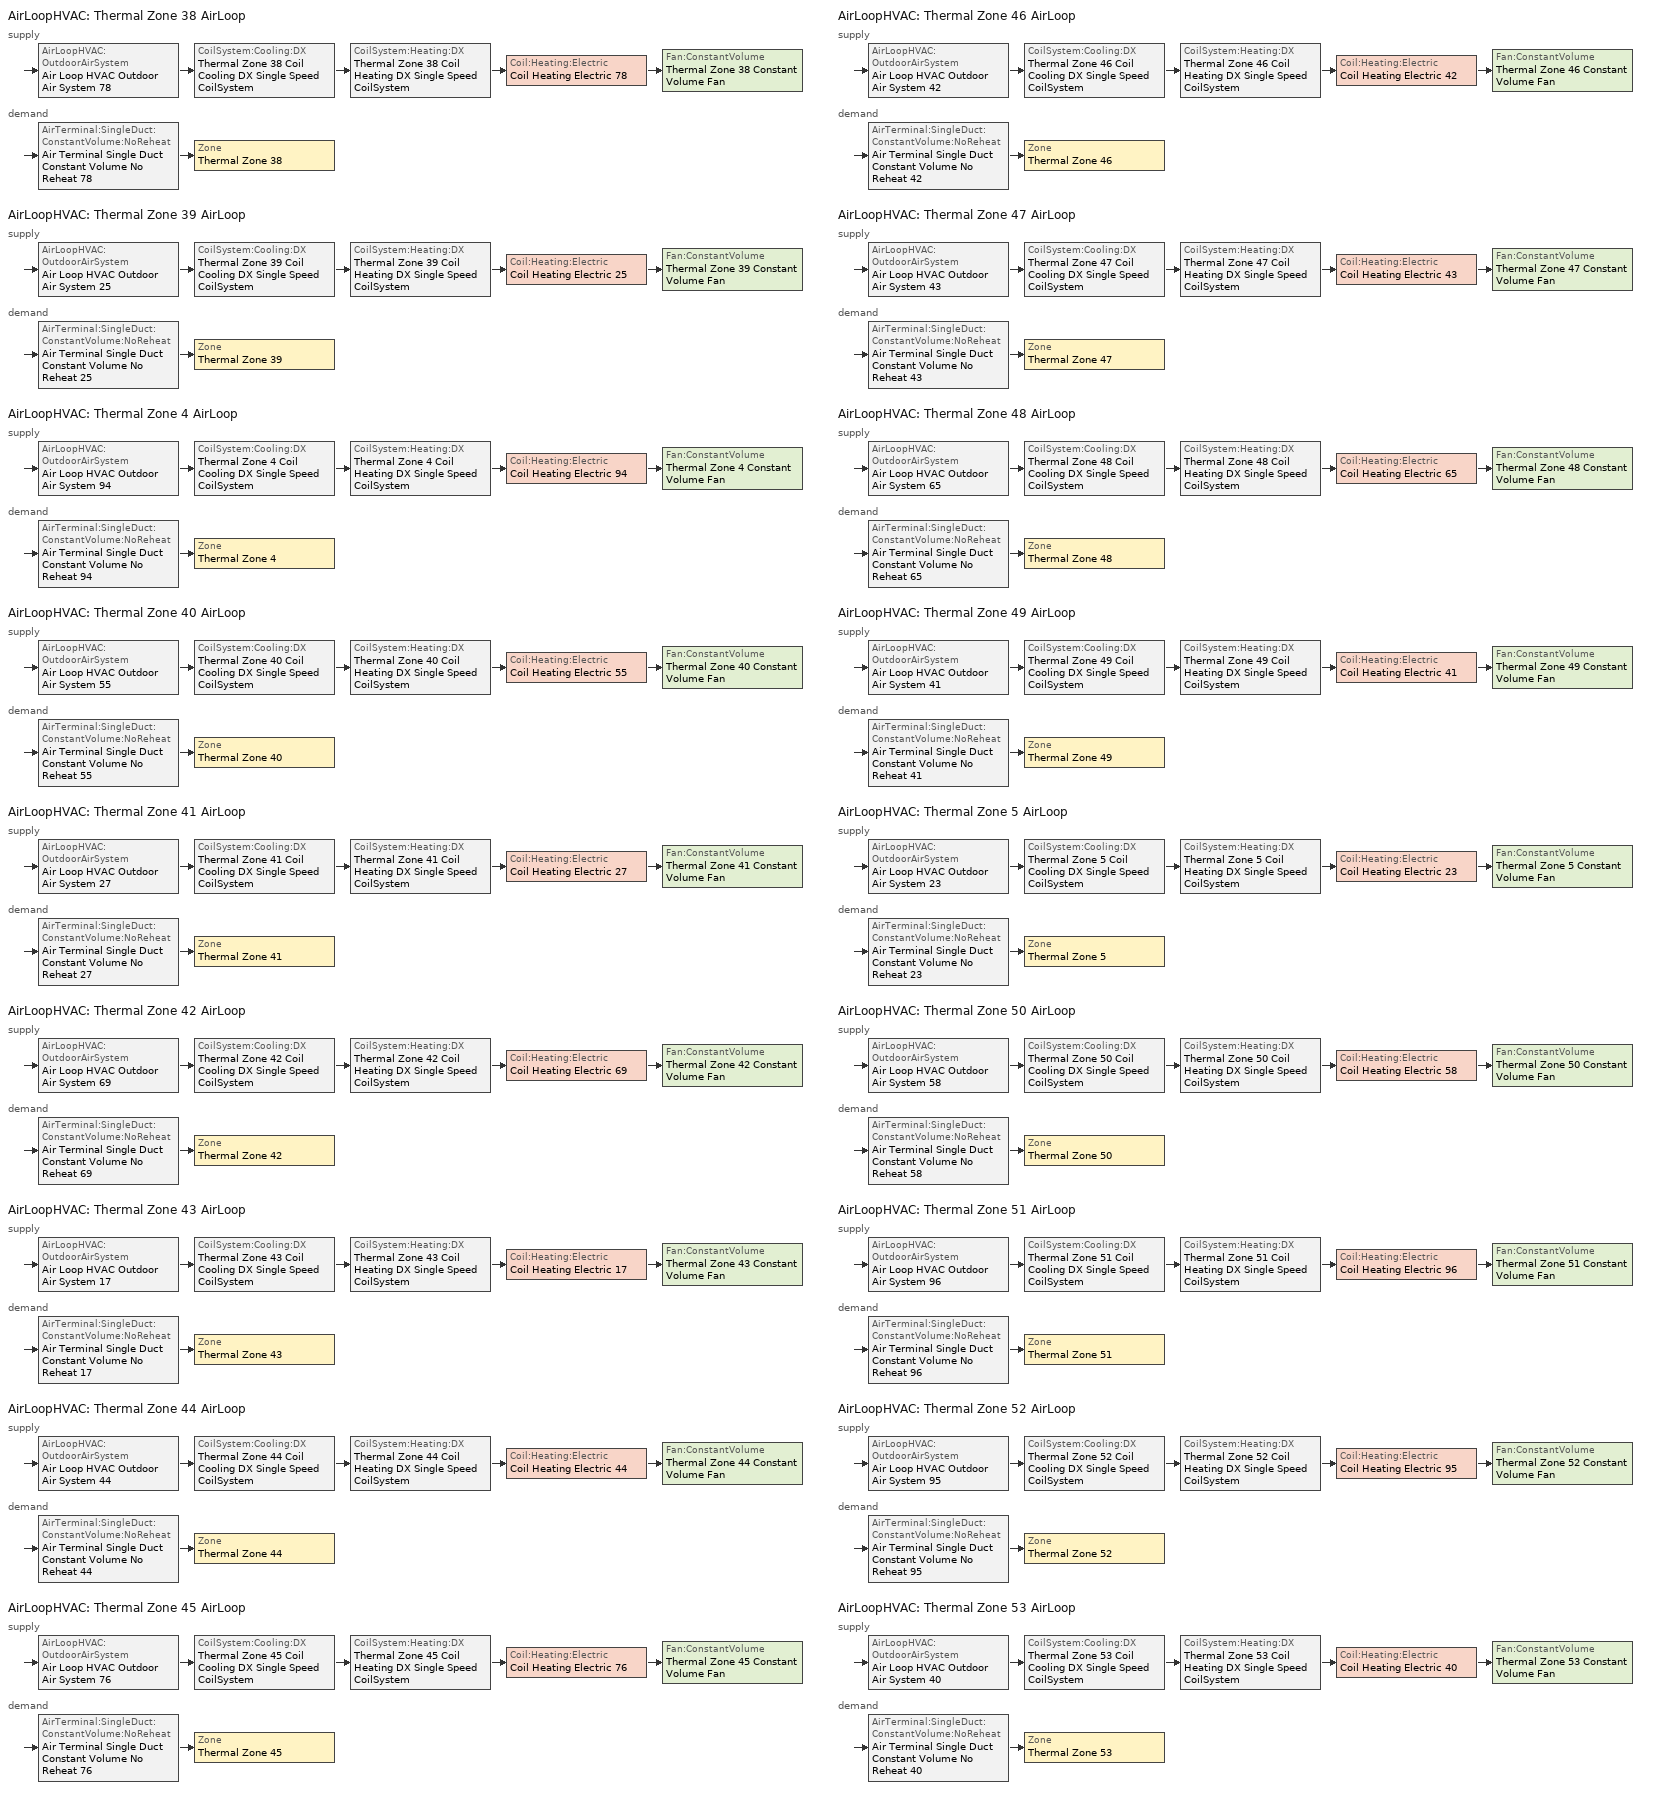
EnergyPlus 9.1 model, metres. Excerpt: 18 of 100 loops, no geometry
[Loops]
AirLoopHVAC 'Thermal Zone 38 AirLoop'
 supply: AirLoopHVAC:OutdoorAirSystem 'Air Loop HVAC Outdoor Air System 78' > CoilSystem:Cooling:DX 'Thermal Zone 38 Coil Cooling DX Single Speed CoilSystem' > CoilSystem:Heating:DX 'Thermal Zone 38 Coil Heating DX Single Speed CoilSystem' > Coil:Heating:Electric 'Coil Heating Electric 78' > Fan:ConstantVolume 'Thermal Zone 38 Constant Volume Fan'
 demand: AirTerminal:SingleDuct:ConstantVolume:NoReheat 'Air Terminal Single Duct Constant Volume No Reheat 78' > Zone 'Thermal Zone 38'
AirLoopHVAC 'Thermal Zone 39 AirLoop'
 supply: AirLoopHVAC:OutdoorAirSystem 'Air Loop HVAC Outdoor Air System 25' > CoilSystem:Cooling:DX 'Thermal Zone 39 Coil Cooling DX Single Speed CoilSystem' > CoilSystem:Heating:DX 'Thermal Zone 39 Coil Heating DX Single Speed CoilSystem' > Coil:Heating:Electric 'Coil Heating Electric 25' > Fan:ConstantVolume 'Thermal Zone 39 Constant Volume Fan'
 demand: AirTerminal:SingleDuct:ConstantVolume:NoReheat 'Air Terminal Single Duct Constant Volume No Reheat 25' > Zone 'Thermal Zone 39'
AirLoopHVAC 'Thermal Zone 4 AirLoop'
 supply: AirLoopHVAC:OutdoorAirSystem 'Air Loop HVAC Outdoor Air System 94' > CoilSystem:Cooling:DX 'Thermal Zone 4 Coil Cooling DX Single Speed CoilSystem' > CoilSystem:Heating:DX 'Thermal Zone 4 Coil Heating DX Single Speed CoilSystem' > Coil:Heating:Electric 'Coil Heating Electric 94' > Fan:ConstantVolume 'Thermal Zone 4 Constant Volume Fan'
 demand: AirTerminal:SingleDuct:ConstantVolume:NoReheat 'Air Terminal Single Duct Constant Volume No Reheat 94' > Zone 'Thermal Zone 4'
AirLoopHVAC 'Thermal Zone 40 AirLoop'
 supply: AirLoopHVAC:OutdoorAirSystem 'Air Loop HVAC Outdoor Air System 55' > CoilSystem:Cooling:DX 'Thermal Zone 40 Coil Cooling DX Single Speed CoilSystem' > CoilSystem:Heating:DX 'Thermal Zone 40 Coil Heating DX Single Speed CoilSystem' > Coil:Heating:Electric 'Coil Heating Electric 55' > Fan:ConstantVolume 'Thermal Zone 40 Constant Volume Fan'
 demand: AirTerminal:SingleDuct:ConstantVolume:NoReheat 'Air Terminal Single Duct Constant Volume No Reheat 55' > Zone 'Thermal Zone 40'
AirLoopHVAC 'Thermal Zone 41 AirLoop'
 supply: AirLoopHVAC:OutdoorAirSystem 'Air Loop HVAC Outdoor Air System 27' > CoilSystem:Cooling:DX 'Thermal Zone 41 Coil Cooling DX Single Speed CoilSystem' > CoilSystem:Heating:DX 'Thermal Zone 41 Coil Heating DX Single Speed CoilSystem' > Coil:Heating:Electric 'Coil Heating Electric 27' > Fan:ConstantVolume 'Thermal Zone 41 Constant Volume Fan'
 demand: AirTerminal:SingleDuct:ConstantVolume:NoReheat 'Air Terminal Single Duct Constant Volume No Reheat 27' > Zone 'Thermal Zone 41'
AirLoopHVAC 'Thermal Zone 42 AirLoop'
 supply: AirLoopHVAC:OutdoorAirSystem 'Air Loop HVAC Outdoor Air System 69' > CoilSystem:Cooling:DX 'Thermal Zone 42 Coil Cooling DX Single Speed CoilSystem' > CoilSystem:Heating:DX 'Thermal Zone 42 Coil Heating DX Single Speed CoilSystem' > Coil:Heating:Electric 'Coil Heating Electric 69' > Fan:ConstantVolume 'Thermal Zone 42 Constant Volume Fan'
 demand: AirTerminal:SingleDuct:ConstantVolume:NoReheat 'Air Terminal Single Duct Constant Volume No Reheat 69' > Zone 'Thermal Zone 42'
AirLoopHVAC 'Thermal Zone 43 AirLoop'
 supply: AirLoopHVAC:OutdoorAirSystem 'Air Loop HVAC Outdoor Air System 17' > CoilSystem:Cooling:DX 'Thermal Zone 43 Coil Cooling DX Single Speed CoilSystem' > CoilSystem:Heating:DX 'Thermal Zone 43 Coil Heating DX Single Speed CoilSystem' > Coil:Heating:Electric 'Coil Heating Electric 17' > Fan:ConstantVolume 'Thermal Zone 43 Constant Volume Fan'
 demand: AirTerminal:SingleDuct:ConstantVolume:NoReheat 'Air Terminal Single Duct Constant Volume No Reheat 17' > Zone 'Thermal Zone 43'
AirLoopHVAC 'Thermal Zone 44 AirLoop'
 supply: AirLoopHVAC:OutdoorAirSystem 'Air Loop HVAC Outdoor Air System 44' > CoilSystem:Cooling:DX 'Thermal Zone 44 Coil Cooling DX Single Speed CoilSystem' > CoilSystem:Heating:DX 'Thermal Zone 44 Coil Heating DX Single Speed CoilSystem' > Coil:Heating:Electric 'Coil Heating Electric 44' > Fan:ConstantVolume 'Thermal Zone 44 Constant Volume Fan'
 demand: AirTerminal:SingleDuct:ConstantVolume:NoReheat 'Air Terminal Single Duct Constant Volume No Reheat 44' > Zone 'Thermal Zone 44'
AirLoopHVAC 'Thermal Zone 45 AirLoop'
 supply: AirLoopHVAC:OutdoorAirSystem 'Air Loop HVAC Outdoor Air System 76' > CoilSystem:Cooling:DX 'Thermal Zone 45 Coil Cooling DX Single Speed CoilSystem' > CoilSystem:Heating:DX 'Thermal Zone 45 Coil Heating DX Single Speed CoilSystem' > Coil:Heating:Electric 'Coil Heating Electric 76' > Fan:ConstantVolume 'Thermal Zone 45 Constant Volume Fan'
 demand: AirTerminal:SingleDuct:ConstantVolume:NoReheat 'Air Terminal Single Duct Constant Volume No Reheat 76' > Zone 'Thermal Zone 45'
AirLoopHVAC 'Thermal Zone 46 AirLoop'
 supply: AirLoopHVAC:OutdoorAirSystem 'Air Loop HVAC Outdoor Air System 42' > CoilSystem:Cooling:DX 'Thermal Zone 46 Coil Cooling DX Single Speed CoilSystem' > CoilSystem:Heating:DX 'Thermal Zone 46 Coil Heating DX Single Speed CoilSystem' > Coil:Heating:Electric 'Coil Heating Electric 42' > Fan:ConstantVolume 'Thermal Zone 46 Constant Volume Fan'
 demand: AirTerminal:SingleDuct:ConstantVolume:NoReheat 'Air Terminal Single Duct Constant Volume No Reheat 42' > Zone 'Thermal Zone 46'
AirLoopHVAC 'Thermal Zone 47 AirLoop'
 supply: AirLoopHVAC:OutdoorAirSystem 'Air Loop HVAC Outdoor Air System 43' > CoilSystem:Cooling:DX 'Thermal Zone 47 Coil Cooling DX Single Speed CoilSystem' > CoilSystem:Heating:DX 'Thermal Zone 47 Coil Heating DX Single Speed CoilSystem' > Coil:Heating:Electric 'Coil Heating Electric 43' > Fan:ConstantVolume 'Thermal Zone 47 Constant Volume Fan'
 demand: AirTerminal:SingleDuct:ConstantVolume:NoReheat 'Air Terminal Single Duct Constant Volume No Reheat 43' > Zone 'Thermal Zone 47'
AirLoopHVAC 'Thermal Zone 48 AirLoop'
 supply: AirLoopHVAC:OutdoorAirSystem 'Air Loop HVAC Outdoor Air System 65' > CoilSystem:Cooling:DX 'Thermal Zone 48 Coil Cooling DX Single Speed CoilSystem' > CoilSystem:Heating:DX 'Thermal Zone 48 Coil Heating DX Single Speed CoilSystem' > Coil:Heating:Electric 'Coil Heating Electric 65' > Fan:ConstantVolume 'Thermal Zone 48 Constant Volume Fan'
 demand: AirTerminal:SingleDuct:ConstantVolume:NoReheat 'Air Terminal Single Duct Constant Volume No Reheat 65' > Zone 'Thermal Zone 48'
AirLoopHVAC 'Thermal Zone 49 AirLoop'
 supply: AirLoopHVAC:OutdoorAirSystem 'Air Loop HVAC Outdoor Air System 41' > CoilSystem:Cooling:DX 'Thermal Zone 49 Coil Cooling DX Single Speed CoilSystem' > CoilSystem:Heating:DX 'Thermal Zone 49 Coil Heating DX Single Speed CoilSystem' > Coil:Heating:Electric 'Coil Heating Electric 41' > Fan:ConstantVolume 'Thermal Zone 49 Constant Volume Fan'
 demand: AirTerminal:SingleDuct:ConstantVolume:NoReheat 'Air Terminal Single Duct Constant Volume No Reheat 41' > Zone 'Thermal Zone 49'
AirLoopHVAC 'Thermal Zone 5 AirLoop'
 supply: AirLoopHVAC:OutdoorAirSystem 'Air Loop HVAC Outdoor Air System 23' > CoilSystem:Cooling:DX 'Thermal Zone 5 Coil Cooling DX Single Speed CoilSystem' > CoilSystem:Heating:DX 'Thermal Zone 5 Coil Heating DX Single Speed CoilSystem' > Coil:Heating:Electric 'Coil Heating Electric 23' > Fan:ConstantVolume 'Thermal Zone 5 Constant Volume Fan'
 demand: AirTerminal:SingleDuct:ConstantVolume:NoReheat 'Air Terminal Single Duct Constant Volume No Reheat 23' > Zone 'Thermal Zone 5'
AirLoopHVAC 'Thermal Zone 50 AirLoop'
 supply: AirLoopHVAC:OutdoorAirSystem 'Air Loop HVAC Outdoor Air System 58' > CoilSystem:Cooling:DX 'Thermal Zone 50 Coil Cooling DX Single Speed CoilSystem' > CoilSystem:Heating:DX 'Thermal Zone 50 Coil Heating DX Single Speed CoilSystem' > Coil:Heating:Electric 'Coil Heating Electric 58' > Fan:ConstantVolume 'Thermal Zone 50 Constant Volume Fan'
 demand: AirTerminal:SingleDuct:ConstantVolume:NoReheat 'Air Terminal Single Duct Constant Volume No Reheat 58' > Zone 'Thermal Zone 50'
AirLoopHVAC 'Thermal Zone 51 AirLoop'
 supply: AirLoopHVAC:OutdoorAirSystem 'Air Loop HVAC Outdoor Air System 96' > CoilSystem:Cooling:DX 'Thermal Zone 51 Coil Cooling DX Single Speed CoilSystem' > CoilSystem:Heating:DX 'Thermal Zone 51 Coil Heating DX Single Speed CoilSystem' > Coil:Heating:Electric 'Coil Heating Electric 96' > Fan:ConstantVolume 'Thermal Zone 51 Constant Volume Fan'
 demand: AirTerminal:SingleDuct:ConstantVolume:NoReheat 'Air Terminal Single Duct Constant Volume No Reheat 96' > Zone 'Thermal Zone 51'
AirLoopHVAC 'Thermal Zone 52 AirLoop'
 supply: AirLoopHVAC:OutdoorAirSystem 'Air Loop HVAC Outdoor Air System 95' > CoilSystem:Cooling:DX 'Thermal Zone 52 Coil Cooling DX Single Speed CoilSystem' > CoilSystem:Heating:DX 'Thermal Zone 52 Coil Heating DX Single Speed CoilSystem' > Coil:Heating:Electric 'Coil Heating Electric 95' > Fan:ConstantVolume 'Thermal Zone 52 Constant Volume Fan'
 demand: AirTerminal:SingleDuct:ConstantVolume:NoReheat 'Air Terminal Single Duct Constant Volume No Reheat 95' > Zone 'Thermal Zone 52'
AirLoopHVAC 'Thermal Zone 53 AirLoop'
 supply: AirLoopHVAC:OutdoorAirSystem 'Air Loop HVAC Outdoor Air System 40' > CoilSystem:Cooling:DX 'Thermal Zone 53 Coil Cooling DX Single Speed CoilSystem' > CoilSystem:Heating:DX 'Thermal Zone 53 Coil Heating DX Single Speed CoilSystem' > Coil:Heating:Electric 'Coil Heating Electric 40' > Fan:ConstantVolume 'Thermal Zone 53 Constant Volume Fan'
 demand: AirTerminal:SingleDuct:ConstantVolume:NoReheat 'Air Terminal Single Duct Constant Volume No Reheat 40' > Zone 'Thermal Zone 53'
[ZoneControl:Thermostat]
Name | Zone or ZoneList | Control Type Schedule | Control 1
Thermal Zone 38 Thermostat | Thermal Zone 38 | Thermal Zone 38 Thermostat Schedule | Thermostat Setpoint Dual Setpoint 40
Thermal Zone 39 Thermostat | Thermal Zone 39 | Thermal Zone 39 Thermostat Schedule | Thermostat Setpoint Dual Setpoint 41
Thermal Zone 4 Thermostat | Thermal Zone 4 | Thermal Zone 4 Thermostat Schedule | Thermostat Setpoint Dual Setpoint 6
Thermal Zone 40 Thermostat | Thermal Zone 40 | Thermal Zone 40 Thermostat Schedule | Thermostat Setpoint Dual Setpoint 42
Thermal Zone 41 Thermostat | Thermal Zone 41 | Thermal Zone 41 Thermostat Schedule | Thermostat Setpoint Dual Setpoint 43
Thermal Zone 42 Thermostat | Thermal Zone 42 | Thermal Zone 42 Thermostat Schedule | Thermostat Setpoint Dual Setpoint 44
Thermal Zone 43 Thermostat | Thermal Zone 43 | Thermal Zone 43 Thermostat Schedule | Thermostat Setpoint Dual Setpoint 45
Thermal Zone 44 Thermostat | Thermal Zone 44 | Thermal Zone 44 Thermostat Schedule | Thermostat Setpoint Dual Setpoint 46
Thermal Zone 45 Thermostat | Thermal Zone 45 | Thermal Zone 45 Thermostat Schedule | Thermostat Setpoint Dual Setpoint 47
Thermal Zone 46 Thermostat | Thermal Zone 46 | Thermal Zone 46 Thermostat Schedule | Thermostat Setpoint Dual Setpoint 48
Thermal Zone 47 Thermostat | Thermal Zone 47 | Thermal Zone 47 Thermostat Schedule | Thermostat Setpoint Dual Setpoint 49
Thermal Zone 48 Thermostat | Thermal Zone 48 | Thermal Zone 48 Thermostat Schedule | Thermostat Setpoint Dual Setpoint 50
Thermal Zone 49 Thermostat | Thermal Zone 49 | Thermal Zone 49 Thermostat Schedule | Thermostat Setpoint Dual Setpoint 51
Thermal Zone 5 Thermostat | Thermal Zone 5 | Thermal Zone 5 Thermostat Schedule | Thermostat Setpoint Dual Setpoint 7
Thermal Zone 50 Thermostat | Thermal Zone 50 | Thermal Zone 50 Thermostat Schedule | Thermostat Setpoint Dual Setpoint 52
Thermal Zone 51 Thermostat | Thermal Zone 51 | Thermal Zone 51 Thermostat Schedule | Thermostat Setpoint Dual Setpoint 53
Thermal Zone 52 Thermostat | Thermal Zone 52 | Thermal Zone 52 Thermostat Schedule | Thermostat Setpoint Dual Setpoint 54
Thermal Zone 53 Thermostat | Thermal Zone 53 | Thermal Zone 53 Thermostat Schedule | Thermostat Setpoint Dual Setpoint 55
[ThermostatSetpoint:DualSetpoint] Heating Setpoint Temperature Schedule=Medium Office HtgSetp; Cooling Setpoint Temperature Schedule=Medium Office ClgSetp
Thermostat Setpoint Dual Setpoint 40; Thermostat Setpoint Dual Setpoint 41; Thermostat Setpoint Dual Setpoint 6; Thermostat Setpoint Dual Setpoint 42; Thermostat Setpoint Dual Setpoint 43; Thermostat Setpoint Dual Setpoint 44; Thermostat Setpoint Dual Setpoint 45; Thermostat Setpoint Dual Setpoint 46; Thermostat Setpoint Dual Setpoint 47; Thermostat Setpoint Dual Setpoint 48; Thermostat Setpoint Dual Setpoint 49; Thermostat Setpoint Dual Setpoint 50; Thermostat Setpoint Dual Setpoint 51; Thermostat Setpoint Dual Setpoint 7; Thermostat Setpoint Dual Setpoint 52; Thermostat Setpoint Dual Setpoint 53; Thermostat Setpoint Dual Setpoint 54; Thermostat Setpoint Dual Setpoint 55
[AirTerminal:SingleDuct:ConstantVolume:NoReheat] Availability Schedule=Always On Discrete; Maximum Air Flow Rate {m3/s}=AutoSize
Air Terminal Single Duct Constant Volume No Reheat 78; Air Terminal Single Duct Constant Volume No Reheat 25; Air Terminal Single Duct Constant Volume No Reheat 94; Air Terminal Single Duct Constant Volume No Reheat 55; Air Terminal Single Duct Constant Volume No Reheat 27; Air Terminal Single Duct Constant Volume No Reheat 69; Air Terminal Single Duct Constant Volume No Reheat 17; Air Terminal Single Duct Constant Volume No Reheat 44; Air Terminal Single Duct Constant Volume No Reheat 76; Air Terminal Single Duct Constant Volume No Reheat 42; Air Terminal Single Duct Constant Volume No Reheat 43; Air Terminal Single Duct Constant Volume No Reheat 65; Air Terminal Single Duct Constant Volume No Reheat 41; Air Terminal Single Duct Constant Volume No Reheat 23; Air Terminal Single Duct Constant Volume No Reheat 58; Air Terminal Single Duct Constant Volume No Reheat 96; Air Terminal Single Duct Constant Volume No Reheat 95; Air Terminal Single Duct Constant Volume No Reheat 40
[Zone equipment]
Thermal Zone 38: Air Terminal Single Duct Constant Volume No Reheat 78
Thermal Zone 39: Air Terminal Single Duct Constant Volume No Reheat 25
Thermal Zone 4: Air Terminal Single Duct Constant Volume No Reheat 94
Thermal Zone 40: Air Terminal Single Duct Constant Volume No Reheat 55
Thermal Zone 41: Air Terminal Single Duct Constant Volume No Reheat 27
Thermal Zone 42: Air Terminal Single Duct Constant Volume No Reheat 69
Thermal Zone 43: Air Terminal Single Duct Constant Volume No Reheat 17
Thermal Zone 44: Air Terminal Single Duct Constant Volume No Reheat 44
Thermal Zone 45: Air Terminal Single Duct Constant Volume No Reheat 76
Thermal Zone 46: Air Terminal Single Duct Constant Volume No Reheat 42
Thermal Zone 47: Air Terminal Single Duct Constant Volume No Reheat 43
Thermal Zone 48: Air Terminal Single Duct Constant Volume No Reheat 65
Thermal Zone 49: Air Terminal Single Duct Constant Volume No Reheat 41
Thermal Zone 5: Air Terminal Single Duct Constant Volume No Reheat 23
Thermal Zone 50: Air Terminal Single Duct Constant Volume No Reheat 58
Thermal Zone 51: Air Terminal Single Duct Constant Volume No Reheat 96
Thermal Zone 52: Air Terminal Single Duct Constant Volume No Reheat 95
Thermal Zone 53: Air Terminal Single Duct Constant Volume No Reheat 40
[Sizing:Zone] Zone Cooling Design Supply Air Temperature Input Method=SupplyAirTemperature; Zone Cooling Design Supply Air Temperature {C}=14; Zone Cooling Design Supply Air Temperature Difference {deltaC}=11.11; Zone Heating Design Supply Air Temperature Input Method=SupplyAirTemperature; Zone Heating Design Supply Air Temperature {C}=40; Zone Heating Design Supply Air Temperature Difference {deltaC}=11.11; Zone Cooling Design Supply Air Humidity Ratio {kgWater/kgDryAir}=0.0085; Zone Heating Design Supply Air Humidity Ratio {kgWater/kgDryAir}=0.008; Design Specification Outdoor Air Object=90.1-2010 - Office - OpenOffice Ventilation; Zone Heating Sizing Factor=1.25; Zone Cooling Sizing Factor=1.15; Cooling Design Air Flow Method=DesignDay; Cooling Design Air Flow Rate {m3/s}=0; Cooling Minimum Air Flow per Zone Floor Area {m3/s-m2}=0.000762; Cooling Minimum Air Flow {m3/s}=0; Cooling Minimum Air Flow Fraction=0; Heating Design Air Flow Method=DesignDay; Heating Design Air Flow Rate {m3/s}=0; Heating Maximum Air Flow per Zone Floor Area {m3/s-m2}=0.002032; Heating Maximum Air Flow {m3/s}=0.141576; Heating Maximum Air Flow Fraction=0.3; Account for Dedicated Outdoor Air System=No
Name | Design Specification Zone Air Distribution Object
Thermal Zone 38 | Thermal Zone 38 Design Spec Zone Air Dist
Thermal Zone 39 | Thermal Zone 39 Design Spec Zone Air Dist
Thermal Zone 4 | Thermal Zone 4 Design Spec Zone Air Dist
Thermal Zone 40 | Thermal Zone 40 Design Spec Zone Air Dist
Thermal Zone 41 | Thermal Zone 41 Design Spec Zone Air Dist
Thermal Zone 42 | Thermal Zone 42 Design Spec Zone Air Dist
Thermal Zone 43 | Thermal Zone 43 Design Spec Zone Air Dist
Thermal Zone 44 | Thermal Zone 44 Design Spec Zone Air Dist
Thermal Zone 45 | Thermal Zone 45 Design Spec Zone Air Dist
Thermal Zone 46 | Thermal Zone 46 Design Spec Zone Air Dist
Thermal Zone 47 | Thermal Zone 47 Design Spec Zone Air Dist
Thermal Zone 48 | Thermal Zone 48 Design Spec Zone Air Dist
Thermal Zone 49 | Thermal Zone 49 Design Spec Zone Air Dist
Thermal Zone 5 | Thermal Zone 5 Design Spec Zone Air Dist
Thermal Zone 50 | Thermal Zone 50 Design Spec Zone Air Dist
Thermal Zone 51 | Thermal Zone 51 Design Spec Zone Air Dist
Thermal Zone 52 | Thermal Zone 52 Design Spec Zone Air Dist
Thermal Zone 53 | Thermal Zone 53 Design Spec Zone Air Dist
[DesignSpecification:ZoneAirDistribution] Zone Air Distribution Effectiveness in Cooling Mode=1; Zone Air Distribution Effectiveness in Heating Mode=1
Thermal Zone 38 Design Spec Zone Air Dist; Thermal Zone 39 Design Spec Zone Air Dist; Thermal Zone 4 Design Spec Zone Air Dist; Thermal Zone 40 Design Spec Zone Air Dist; Thermal Zone 41 Design Spec Zone Air Dist; Thermal Zone 42 Design Spec Zone Air Dist; Thermal Zone 43 Design Spec Zone Air Dist; Thermal Zone 44 Design Spec Zone Air Dist; Thermal Zone 45 Design Spec Zone Air Dist; Thermal Zone 46 Design Spec Zone Air Dist; Thermal Zone 47 Design Spec Zone Air Dist; Thermal Zone 48 Design Spec Zone Air Dist; Thermal Zone 49 Design Spec Zone Air Dist; Thermal Zone 5 Design Spec Zone Air Dist; Thermal Zone 50 Design Spec Zone Air Dist; Thermal Zone 51 Design Spec Zone Air Dist; Thermal Zone 52 Design Spec Zone Air Dist; Thermal Zone 53 Design Spec Zone Air Dist
[Controller:MechanicalVentilation] Availability Schedule=Always On Discrete; Demand Controlled Ventilation=No; System Outdoor Air Method=ZoneSum; Design Specification Outdoor Air Object Name 1=90.1-2010 - Office - OpenOffice Ventilation
Name | Zone 1 | Design Specification Zone Air Distribution Object Name 1
Controller Mechanical Ventilation 78 | Thermal Zone 38 | Thermal Zone 38 Design Spec Zone Air Dist
Controller Mechanical Ventilation 25 | Thermal Zone 39 | Thermal Zone 39 Design Spec Zone Air Dist
Controller Mechanical Ventilation 94 | Thermal Zone 4 | Thermal Zone 4 Design Spec Zone Air Dist
Controller Mechanical Ventilation 55 | Thermal Zone 40 | Thermal Zone 40 Design Spec Zone Air Dist
Controller Mechanical Ventilation 27 | Thermal Zone 41 | Thermal Zone 41 Design Spec Zone Air Dist
Controller Mechanical Ventilation 69 | Thermal Zone 42 | Thermal Zone 42 Design Spec Zone Air Dist
Controller Mechanical Ventilation 17 | Thermal Zone 43 | Thermal Zone 43 Design Spec Zone Air Dist
Controller Mechanical Ventilation 44 | Thermal Zone 44 | Thermal Zone 44 Design Spec Zone Air Dist
Controller Mechanical Ventilation 76 | Thermal Zone 45 | Thermal Zone 45 Design Spec Zone Air Dist
Controller Mechanical Ventilation 42 | Thermal Zone 46 | Thermal Zone 46 Design Spec Zone Air Dist
Controller Mechanical Ventilation 43 | Thermal Zone 47 | Thermal Zone 47 Design Spec Zone Air Dist
Controller Mechanical Ventilation 65 | Thermal Zone 48 | Thermal Zone 48 Design Spec Zone Air Dist
Controller Mechanical Ventilation 41 | Thermal Zone 49 | Thermal Zone 49 Design Spec Zone Air Dist
Controller Mechanical Ventilation 23 | Thermal Zone 5 | Thermal Zone 5 Design Spec Zone Air Dist
Controller Mechanical Ventilation 58 | Thermal Zone 50 | Thermal Zone 50 Design Spec Zone Air Dist
Controller Mechanical Ventilation 96 | Thermal Zone 51 | Thermal Zone 51 Design Spec Zone Air Dist
Controller Mechanical Ventilation 95 | Thermal Zone 52 | Thermal Zone 52 Design Spec Zone Air Dist
Controller Mechanical Ventilation 40 | Thermal Zone 53 | Thermal Zone 53 Design Spec Zone Air Dist
[DesignSpecification:OutdoorAir]
90.1-2010 - Office - OpenOffice Ventilation: Outdoor Air Method=Sum; Outdoor Air Flow per Person {m3/s-person}=0.00235974; Outdoor Air Flow per Zone Floor Area {m3/s-m2}=0.0003048; Outdoor Air Flow per Zone {m3/s}=0; Outdoor Air Flow Air Changes per Hour {1/hr}=0
[AirLoopHVAC] Design Supply Air Flow Rate {m3/s}=AutoSize
Thermal Zone 38 AirLoop; Thermal Zone 39 AirLoop; Thermal Zone 4 AirLoop; Thermal Zone 40 AirLoop; Thermal Zone 41 AirLoop; Thermal Zone 42 AirLoop; Thermal Zone 43 AirLoop; Thermal Zone 44 AirLoop; Thermal Zone 45 AirLoop; Thermal Zone 46 AirLoop; Thermal Zone 47 AirLoop; Thermal Zone 48 AirLoop; Thermal Zone 49 AirLoop; Thermal Zone 5 AirLoop; Thermal Zone 50 AirLoop; Thermal Zone 51 AirLoop; Thermal Zone 52 AirLoop; Thermal Zone 53 AirLoop
[Sizing:System] Type of Load to Size On=Sensible; Design Outdoor Air Flow Rate {m3/s}=Autosize; Central Heating Maximum System Air Flow Ratio=1; Preheat Design Temperature {C}=7; Preheat Design Humidity Ratio {kgWater/kgDryAir}=0.008; Precool Design Temperature {C}=12.8; Precool Design Humidity Ratio {kgWater/kgDryAir}=0.008; Central Cooling Design Supply Air Temperature {C}=12.8; Central Heating Design Supply Air Temperature {C}=40; Type of Zone Sum to Use=NonCoincident; 100% Outdoor Air in Cooling=Yes; 100% Outdoor Air in Heating=Yes; Central Cooling Design Supply Air Humidity Ratio {kgWater/kgDryAir}=0.0085; Central Heating Design Supply Air Humidity Ratio {kgWater/kgDryAir}=0.008; Cooling Supply Air Flow Rate Method=DesignDay; Cooling Supply Air Flow Rate {m3/s}=0; Cooling Supply Air Flow Rate Per Floor Area {m3/s-m2}=0.00996765; Cooling Fraction of Autosized Cooling Supply Air Flow Rate=1; Cooling Supply Air Flow Rate Per Unit Cooling Capacity {m3/s-W}=3.94755e-05; Heating Supply Air Flow Rate Method=DesignDay; Heating Supply Air Flow Rate {m3/s}=0; Heating Supply Air Flow Rate Per Floor Area {m3/s-m2}=0.00996765; Heating Fraction of Autosized Heating Supply Air Flow Rate=1; Heating Fraction of Autosized Cooling Supply Air Flow Rate=1; Heating Supply Air Flow Rate Per Unit Heating Capacity {m3/s-W}=3.15882e-05; System Outdoor Air Method=ZoneSum; Zone Maximum Outdoor Air Fraction=1; Cooling Design Capacity Method=CoolingDesignCapacity; Cooling Design Capacity {W}=Autosize; Cooling Design Capacity Per Floor Area {W/m2}=234.7; Fraction of Autosized Cooling Design Capacity=1; Heating Design Capacity Method=HeatingDesignCapacity; Heating Design Capacity {W}=Autosize; Heating Design Capacity Per Floor Area {W/m2}=157; Fraction of Autosized Heating Design Capacity=1; Central Cooling Capacity Control Method=OnOff
Thermal Zone 38 AirLoop; Thermal Zone 39 AirLoop; Thermal Zone 4 AirLoop; Thermal Zone 40 AirLoop; Thermal Zone 41 AirLoop; Thermal Zone 42 AirLoop; Thermal Zone 43 AirLoop; Thermal Zone 44 AirLoop; Thermal Zone 45 AirLoop; Thermal Zone 46 AirLoop; Thermal Zone 47 AirLoop; Thermal Zone 48 AirLoop; Thermal Zone 49 AirLoop; Thermal Zone 5 AirLoop; Thermal Zone 50 AirLoop; Thermal Zone 51 AirLoop; Thermal Zone 52 AirLoop; Thermal Zone 53 AirLoop
[Controller:OutdoorAir] Minimum Outdoor Air Flow Rate {m3/s}=0; Maximum Outdoor Air Flow Rate {m3/s}=Autosize; Economizer Control Type=NoEconomizer; Economizer Control Action Type=ModulateFlow; Economizer Maximum Limit Dry-Bulb Temperature {C}=28; Economizer Maximum Limit Enthalpy {J/kg}=64000; Economizer Minimum Limit Dry-Bulb Temperature {C}=-100; Lockout Type=NoLockout; Minimum Limit Type=FixedMinimum; High Humidity Control=No; Control High Indoor Humidity Based on Outdoor Humidity Ratio=Yes; Heat Recovery Bypass Control Type=BypassWhenWithinEconomizerLimits
Name | Mechanical Ventilation Controller
Controller Outdoor Air 78 | Controller Mechanical Ventilation 78
Controller Outdoor Air 25 | Controller Mechanical Ventilation 25
Controller Outdoor Air 94 | Controller Mechanical Ventilation 94
Controller Outdoor Air 55 | Controller Mechanical Ventilation 55
Controller Outdoor Air 27 | Controller Mechanical Ventilation 27
Controller Outdoor Air 69 | Controller Mechanical Ventilation 69
Controller Outdoor Air 17 | Controller Mechanical Ventilation 17
Controller Outdoor Air 44 | Controller Mechanical Ventilation 44
Controller Outdoor Air 76 | Controller Mechanical Ventilation 76
Controller Outdoor Air 42 | Controller Mechanical Ventilation 42
Controller Outdoor Air 43 | Controller Mechanical Ventilation 43
Controller Outdoor Air 65 | Controller Mechanical Ventilation 65
Controller Outdoor Air 41 | Controller Mechanical Ventilation 41
Controller Outdoor Air 23 | Controller Mechanical Ventilation 23
Controller Outdoor Air 58 | Controller Mechanical Ventilation 58
Controller Outdoor Air 96 | Controller Mechanical Ventilation 96
Controller Outdoor Air 95 | Controller Mechanical Ventilation 95
Controller Outdoor Air 40 | Controller Mechanical Ventilation 40
[SetpointManager:MixedAir] Control Variable=Temperature
Node 1109 OS Default SPM; Node 1110 OS Default SPM; Node 1111 OS Default SPM; Node 1112 OS Default SPM; Node 420 OS Default SPM; Node 421 OS Default SPM; Node 422 OS Default SPM; Node 423 OS Default SPM; Node 1317 OS Default SPM; Node 1318 OS Default SPM; Node 1319 OS Default SPM; Node 1320 OS Default SPM; Node 810 OS Default SPM; Node 811 OS Default SPM; Node 812 OS Default SPM; Node 813 OS Default SPM; Node 446 OS Default SPM; Node 447 OS Default SPM; Node 448 OS Default SPM; Node 449 OS Default SPM; Node 992 OS Default SPM; Node 993 OS Default SPM; Node 994 OS Default SPM; Node 995 OS Default SPM; Node 316 OS Default SPM; Node 317 OS Default SPM; Node 318 OS Default SPM; Node 319 OS Default SPM; Node 667 OS Default SPM; Node 668 OS Default SPM; Node 669 OS Default SPM; Node 670 OS Default SPM; Node 1083 OS Default SPM; Node 1084 OS Default SPM; Node 1085 OS Default SPM; Node 1086 OS Default SPM; Node 641 OS Default SPM; Node 642 OS Default SPM; Node 643 OS Default SPM; Node 644 OS Default SPM; Node 654 OS Default SPM; Node 655 OS Default SPM; Node 656 OS Default SPM; Node 657 OS Default SPM; Node 940 OS Default SPM; Node 941 OS Default SPM; Node 942 OS Default SPM; Node 943 OS Default SPM; Node 628 OS Default SPM; Node 629 OS Default SPM; Node 630 OS Default SPM; Node 631 OS Default SPM; Node 394 OS Default SPM; Node 395 OS Default SPM; Node 396 OS Default SPM; Node 397 OS Default SPM; Node 849 OS Default SPM; Node 850 OS Default SPM; Node 851 OS Default SPM; Node 852 OS Default SPM; Node 1343 OS Default SPM; Node 1344 OS Default SPM; Node 1345 OS Default SPM; Node 1346 OS Default SPM; Node 1330 OS Default SPM; Node 1331 OS Default SPM; Node 1332 OS Default SPM; Node 1333 OS Default SPM; Node 615 OS Default SPM; Node 616 OS Default SPM; Node 617 OS Default SPM; Node 618 OS Default SPM
[CoilSystem:Cooling:DX] Availability Schedule=Always On Discrete
Name | Cooling Coil
Thermal Zone 38 Coil Cooling DX Single Speed CoilSystem | Thermal Zone 38 Coil Cooling DX Single Speed
Thermal Zone 39 Coil Cooling DX Single Speed CoilSystem | Thermal Zone 39 Coil Cooling DX Single Speed
Thermal Zone 4 Coil Cooling DX Single Speed CoilSystem | Thermal Zone 4 Coil Cooling DX Single Speed
Thermal Zone 40 Coil Cooling DX Single Speed CoilSystem | Thermal Zone 40 Coil Cooling DX Single Speed
Thermal Zone 41 Coil Cooling DX Single Speed CoilSystem | Thermal Zone 41 Coil Cooling DX Single Speed
Thermal Zone 42 Coil Cooling DX Single Speed CoilSystem | Thermal Zone 42 Coil Cooling DX Single Speed
Thermal Zone 43 Coil Cooling DX Single Speed CoilSystem | Thermal Zone 43 Coil Cooling DX Single Speed
Thermal Zone 44 Coil Cooling DX Single Speed CoilSystem | Thermal Zone 44 Coil Cooling DX Single Speed
Thermal Zone 45 Coil Cooling DX Single Speed CoilSystem | Thermal Zone 45 Coil Cooling DX Single Speed
Thermal Zone 46 Coil Cooling DX Single Speed CoilSystem | Thermal Zone 46 Coil Cooling DX Single Speed
Thermal Zone 47 Coil Cooling DX Single Speed CoilSystem | Thermal Zone 47 Coil Cooling DX Single Speed
Thermal Zone 48 Coil Cooling DX Single Speed CoilSystem | Thermal Zone 48 Coil Cooling DX Single Speed
Thermal Zone 49 Coil Cooling DX Single Speed CoilSystem | Thermal Zone 49 Coil Cooling DX Single Speed
Thermal Zone 5 Coil Cooling DX Single Speed CoilSystem | Thermal Zone 5 Coil Cooling DX Single Speed
Thermal Zone 50 Coil Cooling DX Single Speed CoilSystem | Thermal Zone 50 Coil Cooling DX Single Speed
Thermal Zone 51 Coil Cooling DX Single Speed CoilSystem | Thermal Zone 51 Coil Cooling DX Single Speed
Thermal Zone 52 Coil Cooling DX Single Speed CoilSystem | Thermal Zone 52 Coil Cooling DX Single Speed
Thermal Zone 53 Coil Cooling DX Single Speed CoilSystem | Thermal Zone 53 Coil Cooling DX Single Speed
[Coil:Cooling:DX:SingleSpeed] Availability Schedule=Always On Discrete; Gross Rated Total Cooling Capacity {W}=Autosize; Gross Rated Sensible Heat Ratio=Autosize; Gross Rated Cooling COP {W/W}=3.1; Rated Air Flow Rate {m3/s}=Autosize; Rated Evaporator Fan Power Per Volume Flow Rate {W/(m3/s)}=773.3; Condenser Type=AirCooled; Evaporative Condenser Effectiveness=0; Evaporative Condenser Air Flow Rate {m3/s}=Autosize; Evaporative Condenser Pump Rated Power Consumption {W}=Autosize; Crankcase Heater Capacity {W}=0; Maximum Outdoor Dry-Bulb Temperature for Crankcase Heater Operation {C}=0; Basin Heater Capacity {W/K}=0; Basin Heater Setpoint Temperature {C}=10
Name | Total Cooling Capacity Function of Temperature Curve | Total Cooling Capacity Function of Flow Fraction Curve | Energy Input Ratio Function of Temperature Curve | Energy Input Ratio Function of Flow Fraction Curve | Part Load Fraction Correlation Curve
Thermal Zone 38 Coil Cooling DX Single Speed | Curve Biquadratic 155 | Curve Quadratic 386 | Curve Biquadratic 156 | Curve Quadratic 387 | Curve Quadratic 388
Thermal Zone 39 Coil Cooling DX Single Speed | Curve Biquadratic 49 | Curve Quadratic 121 | Curve Biquadratic 50 | Curve Quadratic 122 | Curve Quadratic 123
Thermal Zone 4 Coil Cooling DX Single Speed | Curve Biquadratic 187 | Curve Quadratic 466 | Curve Biquadratic 188 | Curve Quadratic 467 | Curve Quadratic 468
Thermal Zone 40 Coil Cooling DX Single Speed | Curve Biquadratic 109 | Curve Quadratic 271 | Curve Biquadratic 110 | Curve Quadratic 272 | Curve Quadratic 273
Thermal Zone 41 Coil Cooling DX Single Speed | Curve Biquadratic 53 | Curve Quadratic 131 | Curve Biquadratic 54 | Curve Quadratic 132 | Curve Quadratic 133
Thermal Zone 42 Coil Cooling DX Single Speed | Curve Biquadratic 137 | Curve Quadratic 341 | Curve Biquadratic 138 | Curve Quadratic 342 | Curve Quadratic 343
Thermal Zone 43 Coil Cooling DX Single Speed | Curve Biquadratic 33 | Curve Quadratic 81 | Curve Biquadratic 34 | Curve Quadratic 82 | Curve Quadratic 83
Thermal Zone 44 Coil Cooling DX Single Speed | Curve Biquadratic 87 | Curve Quadratic 216 | Curve Biquadratic 88 | Curve Quadratic 217 | Curve Quadratic 218
Thermal Zone 45 Coil Cooling DX Single Speed | Curve Biquadratic 151 | Curve Quadratic 376 | Curve Biquadratic 152 | Curve Quadratic 377 | Curve Quadratic 378
Thermal Zone 46 Coil Cooling DX Single Speed | Curve Biquadratic 83 | Curve Quadratic 206 | Curve Biquadratic 84 | Curve Quadratic 207 | Curve Quadratic 208
Thermal Zone 47 Coil Cooling DX Single Speed | Curve Biquadratic 85 | Curve Quadratic 211 | Curve Biquadratic 86 | Curve Quadratic 212 | Curve Quadratic 213
Thermal Zone 48 Coil Cooling DX Single Speed | Curve Biquadratic 129 | Curve Quadratic 321 | Curve Biquadratic 130 | Curve Quadratic 322 | Curve Quadratic 323
Thermal Zone 49 Coil Cooling DX Single Speed | Curve Biquadratic 81 | Curve Quadratic 201 | Curve Biquadratic 82 | Curve Quadratic 202 | Curve Quadratic 203
Thermal Zone 5 Coil Cooling DX Single Speed | Curve Biquadratic 45 | Curve Quadratic 111 | Curve Biquadratic 46 | Curve Quadratic 112 | Curve Quadratic 113
Thermal Zone 50 Coil Cooling DX Single Speed | Curve Biquadratic 115 | Curve Quadratic 286 | Curve Biquadratic 116 | Curve Quadratic 287 | Curve Quadratic 288
Thermal Zone 51 Coil Cooling DX Single Speed | Curve Biquadratic 191 | Curve Quadratic 476 | Curve Biquadratic 192 | Curve Quadratic 477 | Curve Quadratic 478
Thermal Zone 52 Coil Cooling DX Single Speed | Curve Biquadratic 189 | Curve Quadratic 471 | Curve Biquadratic 190 | Curve Quadratic 472 | Curve Quadratic 473
Thermal Zone 53 Coil Cooling DX Single Speed | Curve Biquadratic 79 | Curve Quadratic 196 | Curve Biquadratic 80 | Curve Quadratic 197 | Curve Quadratic 198
[CoilSystem:Heating:DX] Availability Schedule=Always On Discrete
Name | Heating Coil
Thermal Zone 38 Coil Heating DX Single Speed CoilSystem | Thermal Zone 38 Coil Heating DX Single Speed
Thermal Zone 39 Coil Heating DX Single Speed CoilSystem | Thermal Zone 39 Coil Heating DX Single Speed
Thermal Zone 4 Coil Heating DX Single Speed CoilSystem | Thermal Zone 4 Coil Heating DX Single Speed
Thermal Zone 40 Coil Heating DX Single Speed CoilSystem | Thermal Zone 40 Coil Heating DX Single Speed
Thermal Zone 41 Coil Heating DX Single Speed CoilSystem | Thermal Zone 41 Coil Heating DX Single Speed
Thermal Zone 42 Coil Heating DX Single Speed CoilSystem | Thermal Zone 42 Coil Heating DX Single Speed
Thermal Zone 43 Coil Heating DX Single Speed CoilSystem | Thermal Zone 43 Coil Heating DX Single Speed
Thermal Zone 44 Coil Heating DX Single Speed CoilSystem | Thermal Zone 44 Coil Heating DX Single Speed
Thermal Zone 45 Coil Heating DX Single Speed CoilSystem | Thermal Zone 45 Coil Heating DX Single Speed
Thermal Zone 46 Coil Heating DX Single Speed CoilSystem | Thermal Zone 46 Coil Heating DX Single Speed
Thermal Zone 47 Coil Heating DX Single Speed CoilSystem | Thermal Zone 47 Coil Heating DX Single Speed
Thermal Zone 48 Coil Heating DX Single Speed CoilSystem | Thermal Zone 48 Coil Heating DX Single Speed
Thermal Zone 49 Coil Heating DX Single Speed CoilSystem | Thermal Zone 49 Coil Heating DX Single Speed
Thermal Zone 5 Coil Heating DX Single Speed CoilSystem | Thermal Zone 5 Coil Heating DX Single Speed
Thermal Zone 50 Coil Heating DX Single Speed CoilSystem | Thermal Zone 50 Coil Heating DX Single Speed
Thermal Zone 51 Coil Heating DX Single Speed CoilSystem | Thermal Zone 51 Coil Heating DX Single Speed
Thermal Zone 52 Coil Heating DX Single Speed CoilSystem | Thermal Zone 52 Coil Heating DX Single Speed
Thermal Zone 53 Coil Heating DX Single Speed CoilSystem | Thermal Zone 53 Coil Heating DX Single Speed
[Coil:Heating:DX:SingleSpeed] Availability Schedule=Always On Discrete; Gross Rated Heating Capacity {W}=Autosize; Gross Rated Heating COP {W/W}=3.1; Rated Air Flow Rate {m3/s}=Autosize; Rated Supply Fan Power Per Volume Flow Rate {W/(m3/s)}=773.3; Minimum Outdoor Dry-Bulb Temperature for Compressor Operation {C}=-8; Maximum Outdoor Dry-Bulb Temperature for Defrost Operation {C}=5; Crankcase Heater Capacity {W}=0; Maximum Outdoor Dry-Bulb Temperature for Crankcase Heater Operation {C}=10; Defrost Strategy=Resistive; Defrost Control=Timed; Defrost Time Period Fraction=0.166667; Resistive Defrost Heater Capacity {W}=2000
Name | Heating Capacity Function of Temperature Curve | Heating Capacity Function of Flow Fraction Curve | Energy Input Ratio Function of Temperature Curve | Energy Input Ratio Function of Flow Fraction Curve | Part Load Fraction Correlation Curve
Thermal Zone 38 Coil Heating DX Single Speed | Curve Cubic 232 | Curve Cubic 233 | Curve Cubic 234 | Curve Quadratic 389 | Curve Quadratic 390
Thermal Zone 39 Coil Heating DX Single Speed | Curve Cubic 73 | Curve Cubic 74 | Curve Cubic 75 | Curve Quadratic 124 | Curve Quadratic 125
Thermal Zone 4 Coil Heating DX Single Speed | Curve Cubic 280 | Curve Cubic 281 | Curve Cubic 282 | Curve Quadratic 469 | Curve Quadratic 470
Thermal Zone 40 Coil Heating DX Single Speed | Curve Cubic 163 | Curve Cubic 164 | Curve Cubic 165 | Curve Quadratic 274 | Curve Quadratic 275
Thermal Zone 41 Coil Heating DX Single Speed | Curve Cubic 79 | Curve Cubic 80 | Curve Cubic 81 | Curve Quadratic 134 | Curve Quadratic 135
Thermal Zone 42 Coil Heating DX Single Speed | Curve Cubic 205 | Curve Cubic 206 | Curve Cubic 207 | Curve Quadratic 344 | Curve Quadratic 345
Thermal Zone 43 Coil Heating DX Single Speed | Curve Cubic 49 | Curve Cubic 50 | Curve Cubic 51 | Curve Quadratic 84 | Curve Quadratic 85
Thermal Zone 44 Coil Heating DX Single Speed | Curve Cubic 130 | Curve Cubic 131 | Curve Cubic 132 | Curve Quadratic 219 | Curve Quadratic 220
Thermal Zone 45 Coil Heating DX Single Speed | Curve Cubic 226 | Curve Cubic 227 | Curve Cubic 228 | Curve Quadratic 379 | Curve Quadratic 380
Thermal Zone 46 Coil Heating DX Single Speed | Curve Cubic 124 | Curve Cubic 125 | Curve Cubic 126 | Curve Quadratic 209 | Curve Quadratic 210
Thermal Zone 47 Coil Heating DX Single Speed | Curve Cubic 127 | Curve Cubic 128 | Curve Cubic 129 | Curve Quadratic 214 | Curve Quadratic 215
Thermal Zone 48 Coil Heating DX Single Speed | Curve Cubic 193 | Curve Cubic 194 | Curve Cubic 195 | Curve Quadratic 324 | Curve Quadratic 325
Thermal Zone 49 Coil Heating DX Single Speed | Curve Cubic 121 | Curve Cubic 122 | Curve Cubic 123 | Curve Quadratic 204 | Curve Quadratic 205
Thermal Zone 5 Coil Heating DX Single Speed | Curve Cubic 67 | Curve Cubic 68 | Curve Cubic 69 | Curve Quadratic 114 | Curve Quadratic 115
Thermal Zone 50 Coil Heating DX Single Speed | Curve Cubic 172 | Curve Cubic 173 | Curve Cubic 174 | Curve Quadratic 289 | Curve Quadratic 290
Thermal Zone 51 Coil Heating DX Single Speed | Curve Cubic 286 | Curve Cubic 287 | Curve Cubic 288 | Curve Quadratic 479 | Curve Quadratic 480
Thermal Zone 52 Coil Heating DX Single Speed | Curve Cubic 283 | Curve Cubic 284 | Curve Cubic 285 | Curve Quadratic 474 | Curve Quadratic 475
Thermal Zone 53 Coil Heating DX Single Speed | Curve Cubic 118 | Curve Cubic 119 | Curve Cubic 120 | Curve Quadratic 199 | Curve Quadratic 200
[Coil:Heating:Electric] Availability Schedule=Always On Discrete; Efficiency=1; Nominal Capacity {W}=Autosize
Coil Heating Electric 78; Coil Heating Electric 25; Coil Heating Electric 94; Coil Heating Electric 55; Coil Heating Electric 27; Coil Heating Electric 69; Coil Heating Electric 17; Coil Heating Electric 44; Coil Heating Electric 76; Coil Heating Electric 42; Coil Heating Electric 43; Coil Heating Electric 65; Coil Heating Electric 41; Coil Heating Electric 23; Coil Heating Electric 58; Coil Heating Electric 96; Coil Heating Electric 95; Coil Heating Electric 40
[Fan:ConstantVolume] Availability Schedule=Always On Discrete; Fan Total Efficiency=0.7; Pressure Rise {Pa}=500; Maximum Flow Rate {m3/s}=AutoSize; Motor Efficiency=0.9; Motor In Airstream Fraction=1
Thermal Zone 38 Constant Volume Fan; Thermal Zone 39 Constant Volume Fan; Thermal Zone 4 Constant Volume Fan; Thermal Zone 40 Constant Volume Fan; Thermal Zone 41 Constant Volume Fan; Thermal Zone 42 Constant Volume Fan; Thermal Zone 43 Constant Volume Fan; Thermal Zone 44 Constant Volume Fan; Thermal Zone 45 Constant Volume Fan; Thermal Zone 46 Constant Volume Fan; Thermal Zone 47 Constant Volume Fan; Thermal Zone 48 Constant Volume Fan; Thermal Zone 49 Constant Volume Fan; Thermal Zone 5 Constant Volume Fan; Thermal Zone 50 Constant Volume Fan; Thermal Zone 51 Constant Volume Fan; Thermal Zone 52 Constant Volume Fan; Thermal Zone 53 Constant Volume Fan
[SetpointManager:SingleZone:Reheat] Control Variable=Temperature; Minimum Supply Air Temperature {C}=-99; Maximum Supply Air Temperature {C}=99
Name | Control Zone
Setpoint Manager Single Zone Reheat 78 | Thermal Zone 38
Setpoint Manager Single Zone Reheat 25 | Thermal Zone 39
Setpoint Manager Single Zone Reheat 94 | Thermal Zone 4
Setpoint Manager Single Zone Reheat 55 | Thermal Zone 40
Setpoint Manager Single Zone Reheat 27 | Thermal Zone 41
Setpoint Manager Single Zone Reheat 69 | Thermal Zone 42
Setpoint Manager Single Zone Reheat 17 | Thermal Zone 43
Setpoint Manager Single Zone Reheat 44 | Thermal Zone 44
Setpoint Manager Single Zone Reheat 76 | Thermal Zone 45
Setpoint Manager Single Zone Reheat 42 | Thermal Zone 46
Setpoint Manager Single Zone Reheat 43 | Thermal Zone 47
Setpoint Manager Single Zone Reheat 65 | Thermal Zone 48
Setpoint Manager Single Zone Reheat 41 | Thermal Zone 49
Setpoint Manager Single Zone Reheat 23 | Thermal Zone 5
Setpoint Manager Single Zone Reheat 58 | Thermal Zone 50
Setpoint Manager Single Zone Reheat 96 | Thermal Zone 51
Setpoint Manager Single Zone Reheat 95 | Thermal Zone 52
Setpoint Manager Single Zone Reheat 40 | Thermal Zone 53
[Schedule:Compact]
Thermal Zone 38 Thermostat Schedule; Thermal Zone 39 Thermostat Schedule; Thermal Zone 4 Thermostat Schedule; Thermal Zone 40 Thermostat Schedule; Thermal Zone 41 Thermostat Schedule; Thermal Zone 42 Thermostat Schedule; Thermal Zone 43 Thermostat Schedule; Thermal Zone 44 Thermostat Schedule; Thermal Zone 45 Thermostat Schedule; Thermal Zone 46 Thermostat Schedule; Thermal Zone 47 Thermostat Schedule; Thermal Zone 48 Thermostat Schedule; Thermal Zone 49 Thermostat Schedule; Thermal Zone 5 Thermostat Schedule; Thermal Zone 50 Thermostat Schedule; Thermal Zone 51 Thermostat Schedule; Thermal Zone 52 Thermostat Schedule; Thermal Zone 53 Thermostat Schedule: Through: 12/31, For: AllDays, Until: 24:00, 4
[Schedule:Day:Interval]
Medium Office HtgSetp Rule 1 Day Schedule; Medium Office HtgSetp Summer Design Day: No, 24:00, 15.6
Medium Office HtgSetp Default Schedule: No, 06:00, 15.6, 22:00, 21, 24:00, 15.6
Medium Office HtgSetp Rule 2 Day Schedule: No, 06:00, 15.6, 18:00, 21, 24:00, 15.6
Medium Office HtgSetp Winter Design Day: No, 24:00, 21
Medium Office ClgSetp Rule 1 Day Schedule; Medium Office ClgSetp Winter Design Day: No, 24:00, 26.7
Medium Office ClgSetp Default Schedule; Medium Office ClgSetp Summer Design Day: No, 06:00, 26.7, 22:00, 24, 24:00, 26.7
Medium Office ClgSetp Rule 2 Day Schedule: No, 06:00, 26.7, 18:00, 24, 24:00, 26.7
[Schedule:Week:Daily]
Medium Office HtgSetp Week Rule - Jan1-Dec31: Medium Office HtgSetp Rule 1 Day Schedule, Medium Office HtgSetp Default Schedule, Medium Office HtgSetp Default Schedule, Medium Office HtgSetp Default Schedule, Medium Office HtgSetp Default Schedule, Medium Office HtgSetp Default Schedule, Medium Office HtgSetp Rule 2 Day Schedule, Medium Office HtgSetp Default Schedule, Medium Office HtgSetp Summer Design Day, Medium Office HtgSetp Winter Design Day, Medium Office HtgSetp Default Schedule, Medium Office HtgSetp Default Schedule
Medium Office ClgSetp Week Rule - Jan1-Dec31: Medium Office ClgSetp Rule 1 Day Schedule, Medium Office ClgSetp Default Schedule, Medium Office ClgSetp Default Schedule, Medium Office ClgSetp Default Schedule, Medium Office ClgSetp Default Schedule, Medium Office ClgSetp Default Schedule, Medium Office ClgSetp Rule 2 Day Schedule, Medium Office ClgSetp Default Schedule, Medium Office ClgSetp Summer Design Day, Medium Office ClgSetp Winter Design Day, Medium Office ClgSetp Default Schedule, Medium Office ClgSetp Default Schedule
[Schedule:Year]
Medium Office HtgSetp: Medium Office HtgSetp Week Rule - Jan1-Dec31, 1, 1, 12, 31
Medium Office ClgSetp: Medium Office ClgSetp Week Rule - Jan1-Dec31, 1, 1, 12, 31
[Schedule:Constant]
Always On Discrete: OnOff, 1
[Curve:Biquadratic] Minimum Value of x=17; Maximum Value of x=22; Minimum Value of y=13; Maximum Value of y=46
Name | Coefficient1 Constant | Coefficient2 x | Coefficient3 x**2 | Coefficient4 y | Coefficient5 y**2 | Coefficient6 x*y
Curve Biquadratic 155; Curve Biquadratic 49; Curve Biquadratic 187; Curve Biquadratic 109; Curve Biquadratic 53; Curve Biquadratic 137; Curve Biquadratic 33; Curve Biquadratic 87; Curve Biquadratic 151; Curve Biquadratic 83; Curve Biquadratic 85; Curve Biquadratic 129; Curve Biquadratic 81; Curve Biquadratic 45; Curve Biquadratic 115; Curve Biquadratic 191; Curve Biquadratic 189; Curve Biquadratic 79 | 0.942588 | 0.00954335 | 0.00068377 | -0.0110427 | 5.249e-06 | -9.72e-06
Curve Biquadratic 156; Curve Biquadratic 50; Curve Biquadratic 188; Curve Biquadratic 110; Curve Biquadratic 54; Curve Biquadratic 138; Curve Biquadratic 34; Curve Biquadratic 88; Curve Biquadratic 152; Curve Biquadratic 84; Curve Biquadratic 86; Curve Biquadratic 130; Curve Biquadratic 82; Curve Biquadratic 46; Curve Biquadratic 116; Curve Biquadratic 192; Curve Biquadratic 190; Curve Biquadratic 80 | 0.342414 | 0.034885 | -0.0006237 | 0.00497722 | 0.000437951 | -0.000728028
[Curve:Quadratic]
Name | Coefficient1 Constant | Coefficient2 x | Coefficient3 x**2 | Minimum Value of x | Maximum Value of x
Curve Quadratic 386; Curve Quadratic 121; Curve Quadratic 466; Curve Quadratic 271; Curve Quadratic 131; Curve Quadratic 341; Curve Quadratic 81; Curve Quadratic 216; Curve Quadratic 376; Curve Quadratic 206; Curve Quadratic 211; Curve Quadratic 321; Curve Quadratic 201; Curve Quadratic 111; Curve Quadratic 286; Curve Quadratic 476; Curve Quadratic 471; Curve Quadratic 196 | 0.8 | 0.2 | 0 | 0.5 | 1.5
Curve Quadratic 387; Curve Quadratic 122; Curve Quadratic 467; Curve Quadratic 272; Curve Quadratic 132; Curve Quadratic 342; Curve Quadratic 82; Curve Quadratic 217; Curve Quadratic 377; Curve Quadratic 207; Curve Quadratic 212; Curve Quadratic 322; Curve Quadratic 202; Curve Quadratic 112; Curve Quadratic 287; Curve Quadratic 477; Curve Quadratic 472; Curve Quadratic 197 | 1.1552 | -0.1808 | 0.0256 | 0.5 | 1.5
Curve Quadratic 388; Curve Quadratic 123; Curve Quadratic 468; Curve Quadratic 273; Curve Quadratic 133; Curve Quadratic 343; Curve Quadratic 83; Curve Quadratic 218; Curve Quadratic 378; Curve Quadratic 208; Curve Quadratic 213; Curve Quadratic 323; Curve Quadratic 203; Curve Quadratic 113; Curve Quadratic 288; Curve Quadratic 478; Curve Quadratic 473; Curve Quadratic 198 | 0.85 | 0.15 | 0 | 0 | 1
Curve Quadratic 389; Curve Quadratic 124; Curve Quadratic 469; Curve Quadratic 274; Curve Quadratic 134; Curve Quadratic 344; Curve Quadratic 84; Curve Quadratic 219; Curve Quadratic 379; Curve Quadratic 209; Curve Quadratic 214; Curve Quadratic 324; Curve Quadratic 204; Curve Quadratic 114; Curve Quadratic 289; Curve Quadratic 479; Curve Quadratic 474; Curve Quadratic 199 | 1.3824 | -0.4336 | 0.0512 | 0 | 1
Curve Quadratic 390; Curve Quadratic 125; Curve Quadratic 470; Curve Quadratic 275; Curve Quadratic 135; Curve Quadratic 345; Curve Quadratic 85; Curve Quadratic 220; Curve Quadratic 380; Curve Quadratic 210; Curve Quadratic 215; Curve Quadratic 325; Curve Quadratic 205; Curve Quadratic 115; Curve Quadratic 290; Curve Quadratic 480; Curve Quadratic 475; Curve Quadratic 200 | 0.75 | 0.25 | 0 | 0 | 1
[Curve:Cubic]
Name | Coefficient1 Constant | Coefficient2 x | Coefficient3 x**2 | Coefficient4 x**3 | Minimum Value of x | Maximum Value of x
Curve Cubic 232; Curve Cubic 73; Curve Cubic 280; Curve Cubic 163; Curve Cubic 79; Curve Cubic 205; Curve Cubic 49; Curve Cubic 130; Curve Cubic 226; Curve Cubic 124; Curve Cubic 127; Curve Cubic 193; Curve Cubic 121; Curve Cubic 67; Curve Cubic 172; Curve Cubic 286; Curve Cubic 283; Curve Cubic 118 | 0.758746 | 0.027626 | 0.000148716 | 3.4992e-06 | -20 | 20
Curve Cubic 233; Curve Cubic 74; Curve Cubic 281; Curve Cubic 164; Curve Cubic 80; Curve Cubic 206; Curve Cubic 50; Curve Cubic 131; Curve Cubic 227; Curve Cubic 125; Curve Cubic 128; Curve Cubic 194; Curve Cubic 122; Curve Cubic 68; Curve Cubic 173; Curve Cubic 287; Curve Cubic 284; Curve Cubic 119 | 0.84 | 0.16 | 0 | 0 | 0.5 | 1.5
Curve Cubic 234; Curve Cubic 75; Curve Cubic 282; Curve Cubic 165; Curve Cubic 81; Curve Cubic 207; Curve Cubic 51; Curve Cubic 132; Curve Cubic 228; Curve Cubic 126; Curve Cubic 129; Curve Cubic 195; Curve Cubic 123; Curve Cubic 69; Curve Cubic 174; Curve Cubic 288; Curve Cubic 285; Curve Cubic 120 | 1.19248 | -0.0300438 | 0.00103745 | -2.3328e-05 | -20 | 20
